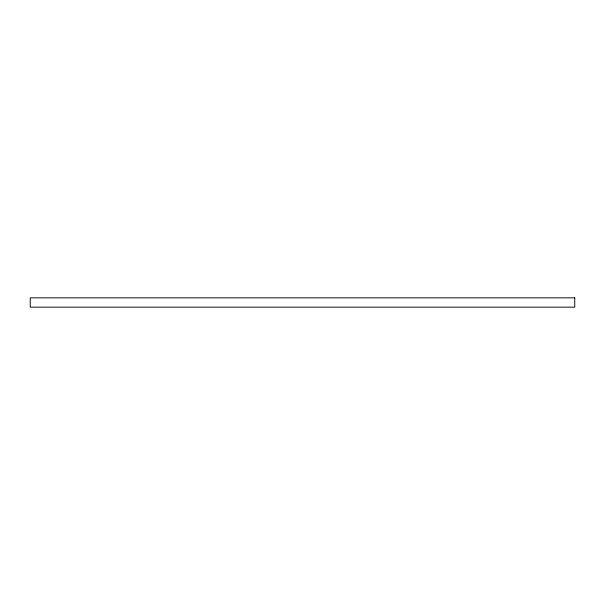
<?xml version="1.0" encoding="UTF-8"?>
<svg xmlns="http://www.w3.org/2000/svg" width="605" height="605" viewBox="0 0 605 605"><rect width="100%" height="100%" fill="white"/><g stroke="black" fill="none" stroke-linecap="round" stroke-linejoin="round"><path stroke-width="0.91" d="M574.75 297.841L30.25 297.841L30.25 307.159L574.75 307.159L574.75 297.841"/></g></svg>
